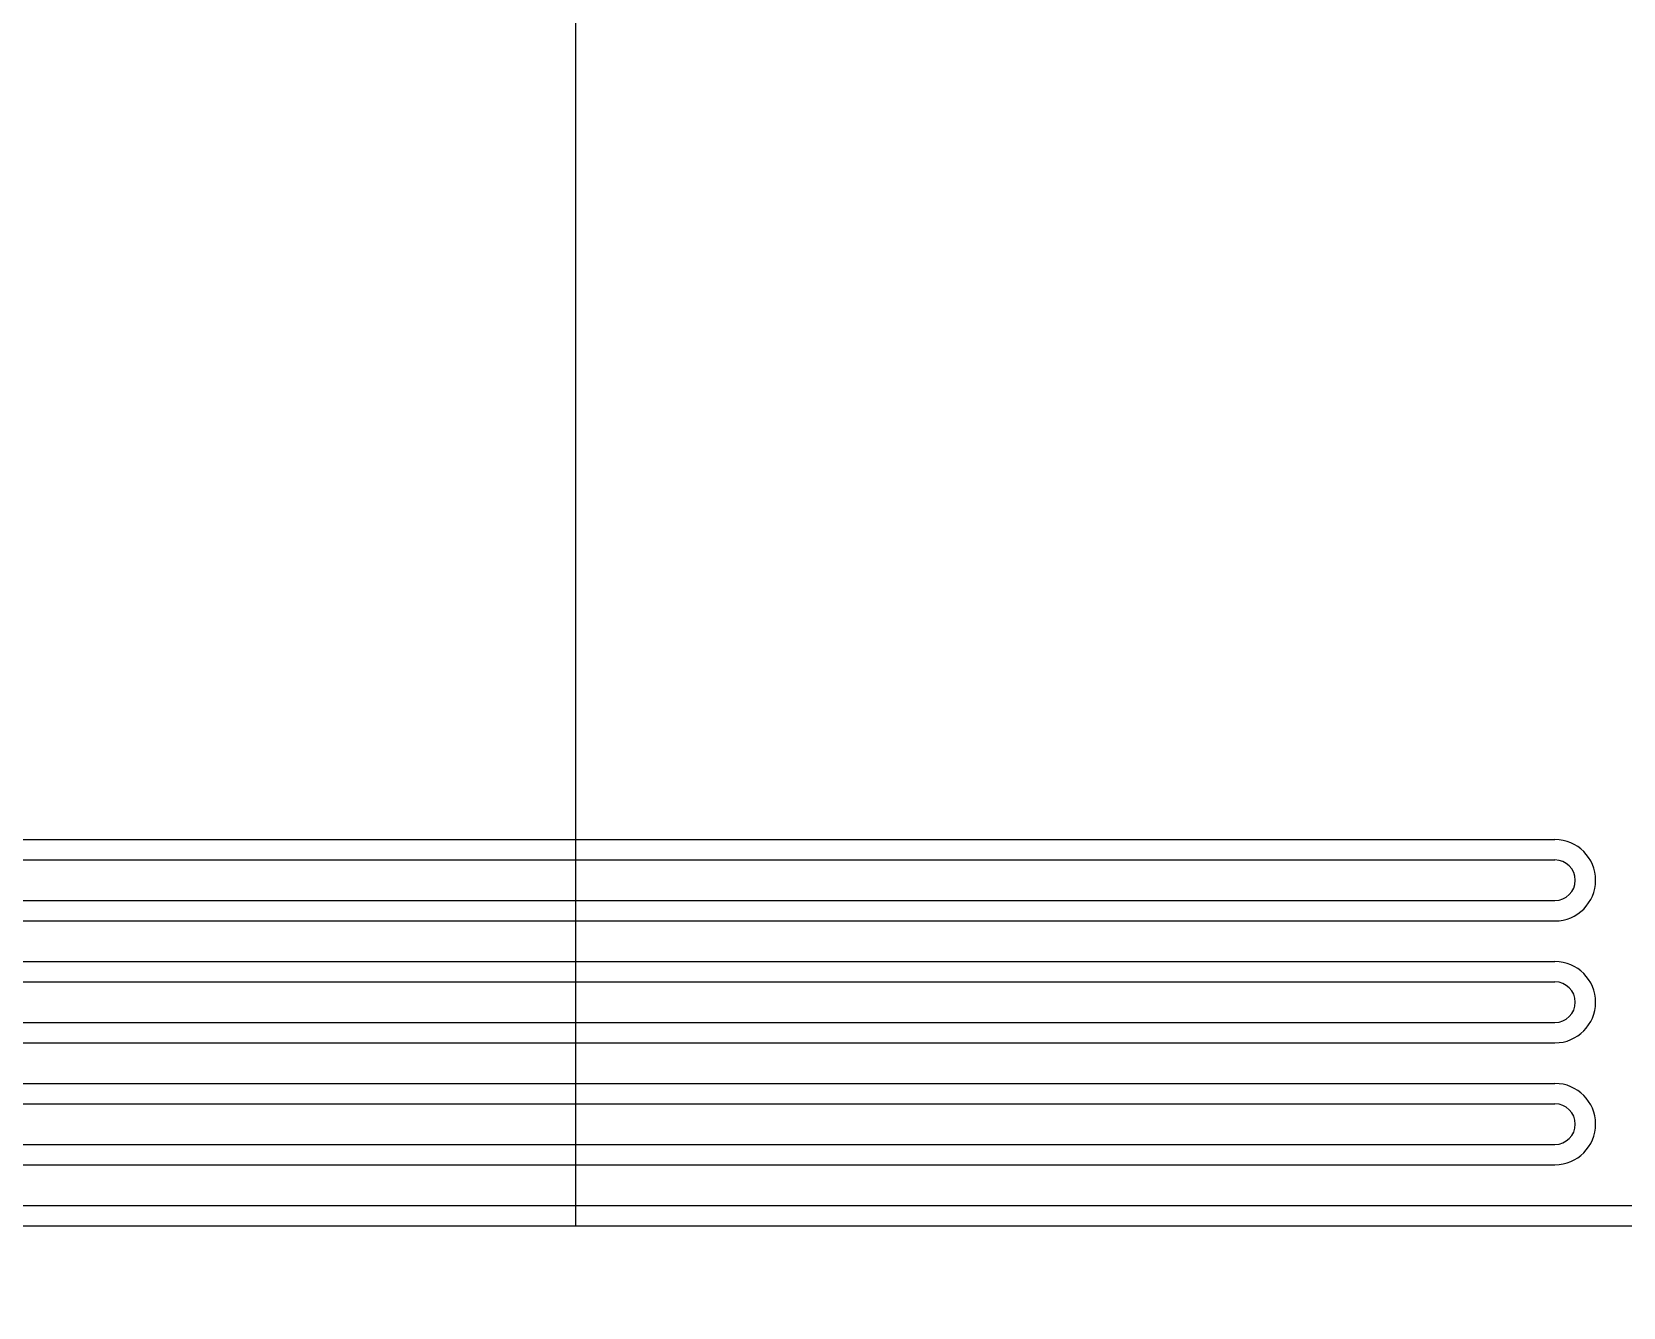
# Model space of a CAD drawing. Header units: millimetres. Extents: x 45556 to 173556, y 25313 to 153313.
# Drawn here: x 124379 to 132211, y 67713 to 73988 of the extents above; entities that cross this region are included whole.
import ezdxf

# ---------------------------------------------------------------- set-up
doc = ezdxf.new("R2010")
doc.units = ezdxf.units.MM
doc.layers.add('CLEAR', color=140, linetype='Continuous')

msp = doc.modelspace()

# ---------------------------------------------------------------- linework, layer by layer
msp.add_line((127056.2, 68113.2), (127056.2, 82513.2))
for radius in [25000, 15000]:
    msp.add_circle((127056.2, 75313.2), radius)
at = {"layer": 'CLEAR'}
for p, q in [((115474.8, 70013.2), (131874.8, 70013.2)), ((115433.4, 69913.2), (131874.8, 69913.2)), ((116871.5, 69713.2), (131874.8, 69713.2)), ((116871.5, 69613.2), (131874.8, 69613.2)), ((116871.5, 69413.2), (131874.8, 69413.2)), ((116871.5, 69313.2), (131874.8, 69313.2)), ((116871.5, 69113.2), (131874.8, 69113.2)), ((116871.5, 69013.2), (131874.8, 69013.2)), ((116871.5, 68813.2), (131874.8, 68813.2)), ((116871.5, 68713.2), (131874.8, 68713.2)), ((116871.5, 68513.2), (131874.8, 68513.2)), ((116871.5, 68413.2), (131874.8, 68413.2)), ((116871.5, 68213.2), (136191.9, 68213.2)), ((116871.5, 68113.2), (136233.4, 68113.2))]:
    msp.add_line(p, q, dxfattribs=at)
for centre, radius in [((131874.8, 69813.2), 200), ((131874.8, 69813.2), 100), ((131874.8, 69213.2), 200), ((131874.8, 69213.2), 100), ((131874.8, 68613.2), 200), ((131874.8, 68613.2), 100)]:
    msp.add_arc(centre, radius, 270, 90, dxfattribs=at)

doc.saveas('drawing.dxf')
